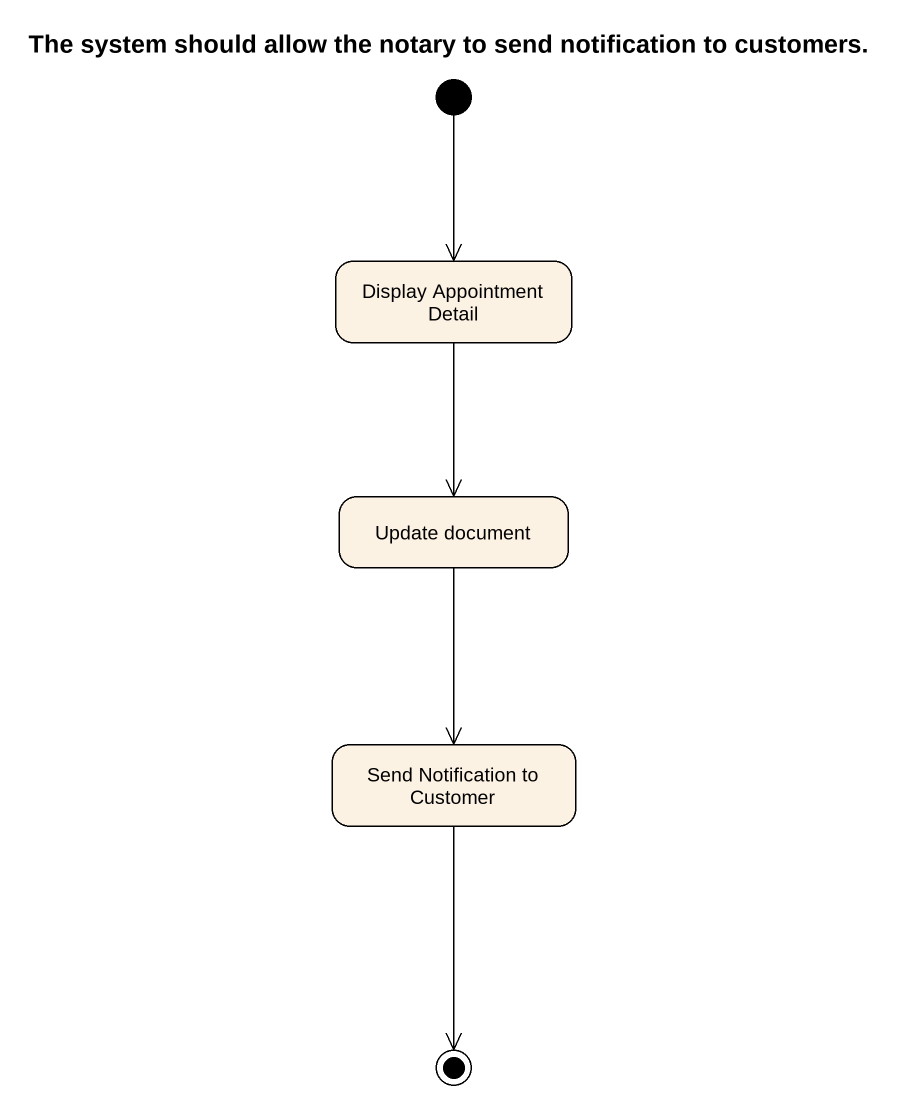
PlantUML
@startuml
title The system should allow the notary to send notification to customers.
hide empty description
state "Display Appointment Detail" as Display_Appointment_Detail
state "Update document" as Update_document
state "Send Notification to Customer" as Send_Notification_to
[*] --> Display_Appointment_Detail
Display_Appointment_Detail --> Update_document
Update_document --> Send_Notification_to
Send_Notification_to --> [*]
@enduml
